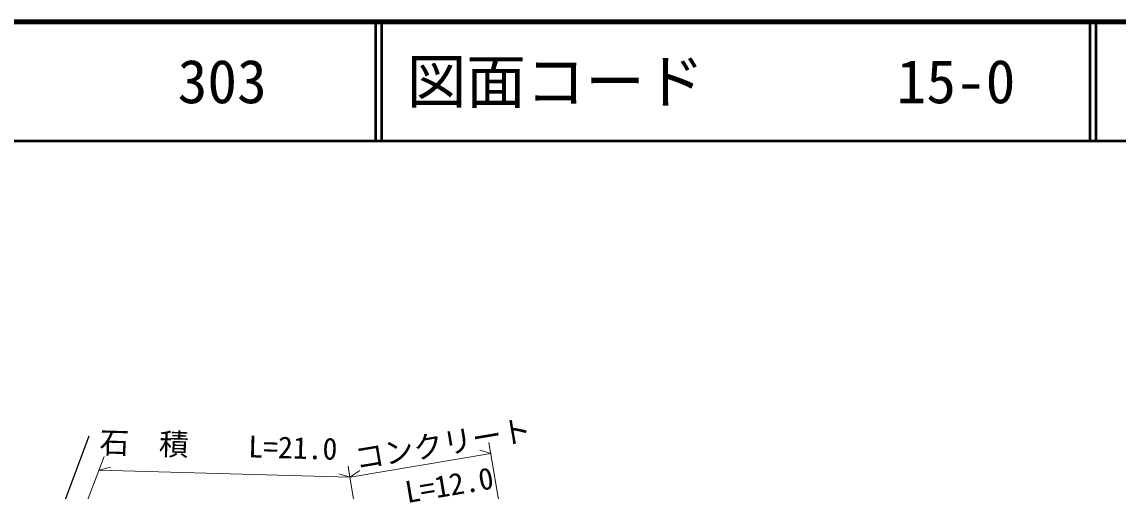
# Model space of a CAD drawing. Units: millimetres, scale not verified. Extents: x 40000 to 680000, y 20000 to 380000.
# Drawn here: x 88062 to 180122, y 340576 to 380000 of the extents above; entities that cross this region are included whole.
import ezdxf
from ezdxf.enums import TextEntityAlignment as Align

# ---------------------------------------------------------------- set-up
doc = ezdxf.new("R2010")
doc.units = ezdxf.units.MM
doc.header["$LTSCALE"] = 1000
for name, color, linetype, lineweight in [('M-BMK-SRVR', 3, 'Continuous', 25), ('M-STR-HTXT', 7, 'Continuous', 13), ('M-TTL', 2, 'Continuous', 140), ('M-TTL-LINE', 7, 'Continuous', 50)]:
    doc.layers.add(name, color=color, linetype=linetype, lineweight=lineweight)
doc.layers.add('M-TTL-TXT', color=7, linetype='Continuous')
doc.styles.add('ＭＳ ゴシック', font='')
doc.styles.get('ＭＳ ゴシック').set_extended_font_data('MS Gothic')

msp = doc.modelspace()

# ---------------------------------------------------------------- linework, layer by layer
at = {"layer": 'M-BMK-SRVR'}
msp.add_line((93673, 345200), (72441, 287928), dxfattribs=at)
at = {"layer": 'M-STR-HTXT'}
for p, q in [((127269, 344661), (132366, 314513)), ((84547, 316115), (94959, 343492)), ((115627, 341737), (127447, 343735)), ((127469, 343735), (126507, 344022)), ((94522, 342342), (95499, 342574)), ((115605, 341743), (94522, 342342)), ((115627, 341737), (114665, 342024)), ((116435, 342308), (115605, 341743))]:
    msp.add_line(p, q, dxfattribs=at)
msp.add_lwpolyline([(115449, 342662), (115606, 341737), (115605, 341743), (120570, 312375)], dxfattribs=at)
at = {"layer": 'M-TTL'}
msp.add_line((680000, 380000), (40000, 380000), dxfattribs=at)
at = {"layer": 'M-TTL-LINE'}
for p, q in [((117750, 380000), (117750, 370000)), ((118250, 380000), (118250, 370000)), ((177750, 380000), (177750, 370000)), ((178250, 380000), (178250, 370000)), ((40000, 370000), (680000, 370000))]:
    msp.add_line(p, q, dxfattribs=at)

# ---------------------------------------------------------------- texts
at = {"layer": 'M-STR-HTXT', "style": 'ＭＳ ゴシック'}
for s, rotation, p in [('コンクリート', 9.596, (116259, 341843)), ('石\u3000積\u3000\u3000L=21.0', 358.374, (94542, 343221)), ('L=12.0', 9.596, (120508, 339023))]:
    msp.add_text(s, height=1833, rotation=rotation, dxfattribs=at).set_placement(p, align=Align.BOTTOM_LEFT)
at = {"layer": 'M-TTL-TXT', "style": 'ＭＳ ゴシック'}
for s, p in [('303', (101142, 375000)), ('図面コード', (120380, 375000)), ('15-0', (161521, 375000))]:
    msp.add_text(s, height=3666, dxfattribs=at).set_placement(p, align=Align.MIDDLE_LEFT)

doc.saveas('drawing.dxf')
